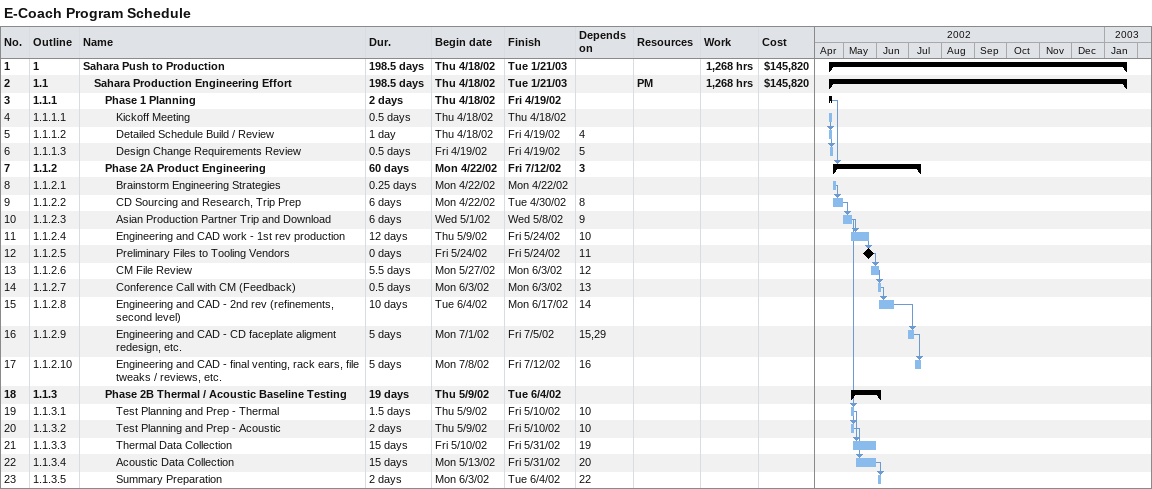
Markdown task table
E-Coach Program Schedule

| ID | WBS | Task | Duration | Start | Finish | Predecessors | Resources | Work (h) | Cost ($) |
|---|---|---|---|---|---|---|---|---|---|
| 1 | 1 | **Sahara Push to Production** | 198.5d | 2002-04-18 | 2003-01-21 |  |  | 1268 | 145820 |
| 2 | 1.1 | **Sahara Production Engineering Effort** | 198.5d | 2002-04-18 | 2003-01-21 |  | PM | 1268 | 145820 |
| 3 | 1.1.1 | **Phase 1 Planning** | 2d | 2002-04-18 | 2002-04-19 |  |  |  |  |
| 4 | 1.1.1.1 | Kickoff Meeting | 0.5d | 2002-04-18 | 2002-04-18 |  |  |  |  |
| 5 | 1.1.1.2 | Detailed Schedule Build / Review | 1d | 2002-04-18 | 2002-04-19 | 4 |  |  |  |
| 6 | 1.1.1.3 | Design Change Requirements Review | 0.5d | 2002-04-19 | 2002-04-19 | 5 |  |  |  |
| 7 | 1.1.2 | **Phase 2A Product Engineering** | 60d | 2002-04-22 | 2002-07-12 | 3 |  |  |  |
| 8 | 1.1.2.1 | Brainstorm Engineering Strategies | 0.25d | 2002-04-22 | 2002-04-22 |  |  |  |  |
| 9 | 1.1.2.2 | CD Sourcing and Research, Trip Prep | 6d | 2002-04-22 | 2002-04-30 | 8 |  |  |  |
| 10 | 1.1.2.3 | Asian Production Partner Trip and Download | 6d | 2002-05-01 | 2002-05-08 | 9 |  |  |  |
| 11 | 1.1.2.4 | Engineering and CAD work - 1st rev production | 12d | 2002-05-09 | 2002-05-24 | 10 |  |  |  |
| 12 | 1.1.2.5 | Preliminary Files to Tooling Vendors | 0d | 2002-05-24 | 2002-05-24 | 11 |  |  |  |
| 13 | 1.1.2.6 | CM File Review | 5.5d | 2002-05-27 | 2002-06-03 | 12 |  |  |  |
| 14 | 1.1.2.7 | Conference Call with CM (Feedback) | 0.5d | 2002-06-03 | 2002-06-03 | 13 |  |  |  |
| 15 | 1.1.2.8 | Engineering and CAD - 2nd rev (refinements, second level) | 10d | 2002-06-04 | 2002-06-17 | 14 |  |  |  |
| 16 | 1.1.2.9 | Engineering and CAD - CD faceplate aligment redesign, etc. | 5d | 2002-07-01 | 2002-07-05 | 15, 29 |  |  |  |
| 17 | 1.1.2.10 | Engineering and CAD - final venting, rack ears, file tweaks / reviews, etc. | 5d | 2002-07-08 | 2002-07-12 | 16 |  |  |  |
| 18 | 1.1.3 | **Phase 2B Thermal / Acoustic Baseline Testing** | 19d | 2002-05-09 | 2002-06-04 |  |  |  |  |
| 19 | 1.1.3.1 | Test Planning and Prep - Thermal | 1.5d | 2002-05-09 | 2002-05-10 | 10 |  |  |  |
| 20 | 1.1.3.2 | Test Planning and Prep - Acoustic | 2d | 2002-05-09 | 2002-05-10 | 10 |  |  |  |
| 21 | 1.1.3.3 | Thermal Data Collection | 15d | 2002-05-10 | 2002-05-31 | 19 |  |  |  |
| 22 | 1.1.3.4 | Acoustic Data Collection | 15d | 2002-05-13 | 2002-05-31 | 20 |  |  |  |
| 23 | 1.1.3.5 | Summary Preparation | 2d | 2002-06-03 | 2002-06-04 | 22 |  |  |  |
